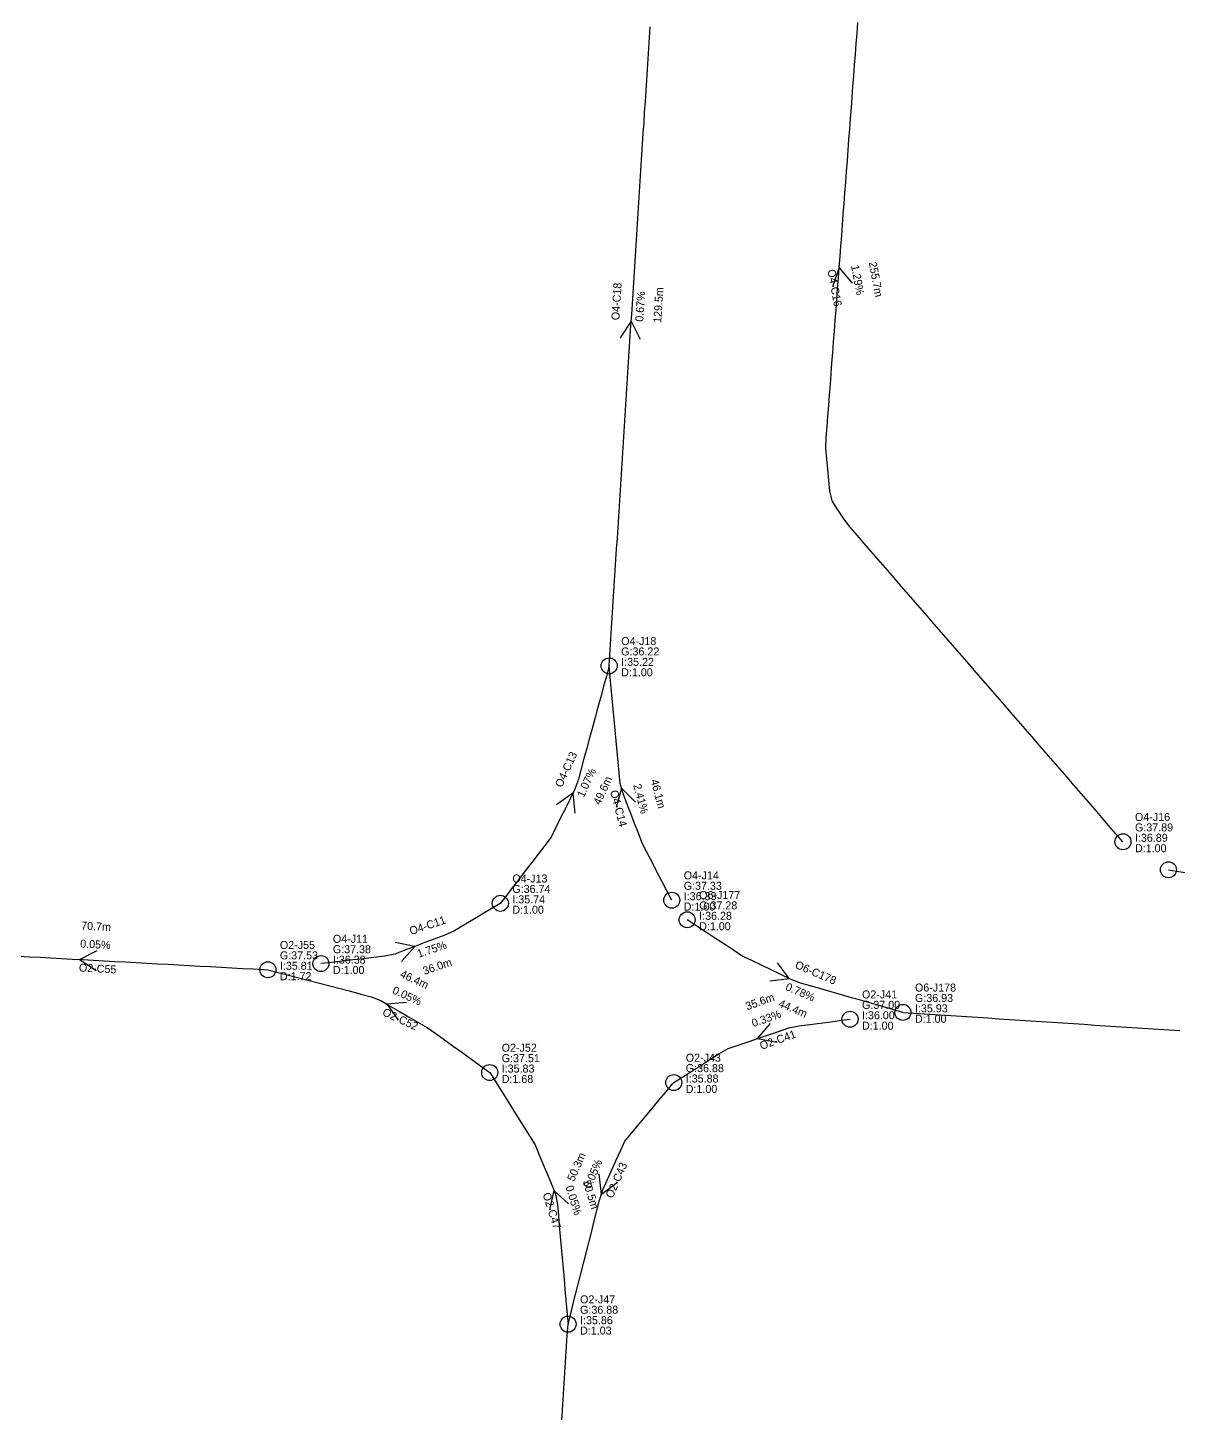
# Model space of a CAD drawing. Header units: metres. Extents: x 607160 to 610559, y 2613470 to 2618337.
# Drawn here: x 608565 to 608780.5, y 2615430.7 to 2615690.4 of the extents above; entities that cross this region are included whole.
import ezdxf

# ---------------------------------------------------------------- set-up
doc = ezdxf.new("R2010")
doc.units = ezdxf.units.M
for name, color, linetype in [('SW-DRAIN-LABELS', 3, 'Continuous'), ('SW-DRAIN-SUB-02', 2, 'Continuous'), ('SW-DRAIN-SUB-04', 4, 'Continuous'), ('SW-DRAIN-SUB-06', 6, 'Continuous'), ('SW-JUNCTIONS', 7, 'Continuous')]:
    doc.layers.add(name, color=color, linetype=linetype)

msp = doc.modelspace()

# ---------------------------------------------------------------- linework, layer by layer
at = {"layer": 'SW-DRAIN-SUB-02'}
for p, q in [((608574.63, 2615515.77), (608577.98, 2615517.46)), ((608574.63, 2615515.77), (608577.77, 2615513.72)), ((608632.21, 2615507.42), (608635.94, 2615507.76)), ((608632.21, 2615507.42), (608634.37, 2615504.36)), ((608701.66, 2615500.93), (608704.09, 2615503.79)), ((608701.66, 2615500.93), (608705.35, 2615500.26)), ((608672.46, 2615471.79), (608672.04, 2615475.51)), ((608663.55, 2615472.48), (608662.72, 2615468.82)), ((608663.55, 2615472.48), (608666.3, 2615469.94)), ((608672.46, 2615471.79), (608675.48, 2615474.01))]:
    msp.add_line(p, q, dxfattribs=at)
for points in [[(608563.28, 2615516.39), (608565.28, 2615516.28), (608567.28, 2615516.17), (608569.27, 2615516.06), (608571.27, 2615515.95), (608573.27, 2615515.84), (608575.26, 2615515.73), (608577.26, 2615515.62), (608579.26, 2615515.51), (608581.26, 2615515.4), (608583.25, 2615515.29), (608585.25, 2615515.18), (608587.25, 2615515.07), (608589.24, 2615514.97), (608591.24, 2615514.86), (608593.24, 2615514.75), (608595.23, 2615514.64), (608597.23, 2615514.53), (608599.23, 2615514.42), (608601.23, 2615514.31), (608603.22, 2615514.2), (608605.22, 2615514.09), (608607.22, 2615513.98), (608609.21, 2615513.87), (608609.95, 2615513.83)], [(608609.95, 2615513.83), (608611.88, 2615513.32), (608613.82, 2615512.82), (608615.75, 2615512.31), (608617.69, 2615511.81), (608619.62, 2615511.31), (608621.56, 2615510.8), (608623.49, 2615510.3), (608625.43, 2615509.79), (608627.36, 2615509.29), (608629.3, 2615508.78), (608631.14, 2615508.05), (608632.87, 2615507.04), (608634.59, 2615506.03), (608636.32, 2615505.02), (608638.05, 2615504.02), (608639.78, 2615503.01), (608641.43, 2615501.89), (608643.05, 2615500.71), (608644.67, 2615499.54), (608646.29, 2615498.37), (608647.91, 2615497.19), (608649.52, 2615496.02), (608651.14, 2615494.84), (608651.51, 2615494.57)], [(608685.99, 2615492.7), (608687.68, 2615493.77), (608689.37, 2615494.85), (608691.06, 2615495.92), (608692.75, 2615496.99), (608694.44, 2615498.06), (608696.16, 2615499.06), (608698.06, 2615499.7), (608699.95, 2615500.34), (608701.84, 2615500.99), (608703.74, 2615501.63), (608705.63, 2615502.28), (608707.52, 2615502.92), (608709.47, 2615503.33), (608711.46, 2615503.59), (608713.44, 2615503.84), (608715.42, 2615504.1), (608717.41, 2615504.36), (608719.01, 2615504.56)], [(608651.51, 2615494.57), (608652.58, 2615492.88), (608653.64, 2615491.18), (608654.7, 2615489.49), (608655.77, 2615487.8), (608656.83, 2615486.1), (608657.9, 2615484.41), (608658.96, 2615482.72), (608660.01, 2615481.02), (608660.78, 2615479.17), (608661.54, 2615477.32), (608662.31, 2615475.47), (608663.07, 2615473.63), (608663.84, 2615471.78), (608664.19, 2615469.83), (608664.37, 2615467.84), (608664.55, 2615465.85), (608664.73, 2615463.85), (608664.9, 2615461.86), (608665.08, 2615459.87), (608665.26, 2615457.88), (608665.43, 2615455.88), (608665.61, 2615453.89), (608665.79, 2615451.9), (608665.97, 2615449.91), (608666.14, 2615447.92), (608666.19, 2615447.42)], [(608666.19, 2615447.42), (608666.68, 2615449.36), (608667.17, 2615451.3), (608667.66, 2615453.24), (608668.16, 2615455.18), (608668.65, 2615457.11), (608669.14, 2615459.05), (608669.64, 2615460.99), (608670.13, 2615462.93), (608670.62, 2615464.87), (608671.11, 2615466.81), (608671.61, 2615468.74), (608672.1, 2615470.68), (608672.72, 2615472.58), (608673.54, 2615474.4), (608674.35, 2615476.23), (608675.17, 2615478.05), (608675.99, 2615479.88), (608676.82, 2615481.69), (608678.1, 2615483.23), (608679.38, 2615484.77), (608680.66, 2615486.3), (608681.94, 2615487.84), (608683.22, 2615489.38), (608684.5, 2615490.91), (608685.78, 2615492.45), (608685.99, 2615492.7)], [(608665.03, 2615429.3), (608665.16, 2615431.3), (608665.29, 2615433.3), (608665.41, 2615435.29), (608665.54, 2615437.29), (608665.67, 2615439.28), (608665.79, 2615441.28), (608665.92, 2615443.27), (608666.05, 2615445.27), (608666.19, 2615447.42)]]:
    msp.add_lwpolyline(points, dxfattribs=at)
at = {"layer": 'SW-DRAIN-SUB-04'}
for p, q in [((608716.99, 2615645.35), (608715.73, 2615641.82)), ((608716.99, 2615645.35), (608719.42, 2615642.5)), ((608678.03, 2615635.37), (608675.95, 2615632.25)), ((608678.03, 2615635.37), (608679.69, 2615632.01)), ((608676.2, 2615547.86), (608675.23, 2615544.24)), ((608676.2, 2615547.86), (608678.85, 2615545.21)), ((608667.08, 2615546.93), (608664.02, 2615544.75)), ((608667.08, 2615546.93), (608667.43, 2615543.19)), ((608637.49, 2615518.19), (608633.82, 2615518.93)), ((608637.49, 2615518.19), (608635.01, 2615515.38))]:
    msp.add_line(p, q, dxfattribs=at)
for points in [[(608673.89, 2615570.78), (608674.01, 2615572.77), (608674.14, 2615574.77), (608674.27, 2615576.76), (608674.4, 2615578.76), (608674.53, 2615580.76), (608674.65, 2615582.75), (608674.78, 2615584.75), (608674.91, 2615586.74), (608675.04, 2615588.74), (608675.17, 2615590.73), (608675.29, 2615592.73), (608675.42, 2615594.73), (608675.55, 2615596.72), (608675.68, 2615598.72), (608675.81, 2615600.71), (608675.93, 2615602.71), (608676.06, 2615604.71), (608676.19, 2615606.7), (608676.32, 2615608.7), (608676.45, 2615610.69), (608676.57, 2615612.69), (608676.7, 2615614.69), (608676.83, 2615616.68), (608676.96, 2615618.68), (608677.09, 2615620.67), (608677.21, 2615622.67), (608677.34, 2615624.67), (608677.47, 2615626.66), (608677.6, 2615628.66), (608677.73, 2615630.65), (608677.85, 2615632.65), (608677.98, 2615634.64), (608678.11, 2615636.64), (608678.24, 2615638.64), (608678.37, 2615640.63), (608678.49, 2615642.63), (608678.62, 2615644.62), (608678.75, 2615646.62), (608678.88, 2615648.62), (608679.01, 2615650.61), (608679.13, 2615652.61), (608679.26, 2615654.6), (608679.39, 2615656.6), (608679.52, 2615658.6), (608679.65, 2615660.59), (608679.78, 2615662.59), (608679.9, 2615664.58), (608680.03, 2615666.58), (608680.16, 2615668.57), (608680.29, 2615670.57), (608680.42, 2615672.57), (608680.54, 2615674.56), (608680.67, 2615676.56), (608680.8, 2615678.55), (608680.93, 2615680.55), (608681.06, 2615682.55), (608681.18, 2615684.54), (608681.31, 2615686.54), (608681.44, 2615688.53), (608681.57, 2615690.53)], [(608770.15, 2615537.81), (608768.84, 2615539.32), (608767.53, 2615540.83), (608766.22, 2615542.35), (608764.91, 2615543.86), (608763.6, 2615545.37), (608762.29, 2615546.88), (608760.98, 2615548.39), (608759.67, 2615549.9), (608758.36, 2615551.42), (608757.05, 2615552.93), (608755.74, 2615554.44), (608754.43, 2615555.95), (608753.12, 2615557.46), (608751.81, 2615558.97), (608750.5, 2615560.48), (608749.19, 2615562), (608747.89, 2615563.51), (608746.58, 2615565.02), (608745.27, 2615566.53), (608743.96, 2615568.04), (608742.65, 2615569.55), (608741.34, 2615571.07), (608740.03, 2615572.58), (608738.72, 2615574.09), (608737.41, 2615575.6), (608736.1, 2615577.11), (608734.79, 2615578.62), (608733.48, 2615580.14), (608732.17, 2615581.65), (608730.86, 2615583.16), (608729.55, 2615584.67), (608728.24, 2615586.18), (608726.93, 2615587.69), (608725.62, 2615589.21), (608724.31, 2615590.72), (608723, 2615592.23), (608721.69, 2615593.74), (608720.38, 2615595.25), (608719.07, 2615596.76), (608717.85, 2615598.34), (608716.76, 2615600.02), (608715.67, 2615601.69), (608715.22, 2615603.59), (608715.04, 2615605.58), (608714.85, 2615607.58), (608714.67, 2615609.57), (608714.49, 2615611.56), (608714.57, 2615613.55), (608714.72, 2615615.55), (608714.87, 2615617.54), (608715.03, 2615619.54), (608715.18, 2615621.53), (608715.33, 2615623.52), (608715.48, 2615625.52), (608715.63, 2615627.51), (608715.78, 2615629.51), (608715.93, 2615631.5), (608716.09, 2615633.5), (608716.24, 2615635.49), (608716.39, 2615637.48), (608716.54, 2615639.48), (608716.69, 2615641.47), (608716.84, 2615643.47), (608716.99, 2615645.46), (608717.15, 2615647.46), (608717.3, 2615649.45), (608717.45, 2615651.44), (608717.6, 2615653.44), (608717.75, 2615655.43), (608717.9, 2615657.43), (608718.05, 2615659.42), (608718.21, 2615661.42), (608718.36, 2615663.41), (608718.51, 2615665.4), (608718.66, 2615667.4), (608718.81, 2615669.39), (608718.96, 2615671.39), (608719.11, 2615673.38), (608719.27, 2615675.38), (608719.42, 2615677.37), (608719.57, 2615679.36), (608719.72, 2615681.36), (608719.87, 2615683.35), (608720.02, 2615685.35), (608720.17, 2615687.34), (608720.33, 2615689.33), (608720.48, 2615691.33)], [(608673.89, 2615570.78), (608673.36, 2615568.85), (608672.84, 2615566.92), (608672.31, 2615564.99), (608671.79, 2615563.06), (608671.26, 2615561.13), (608670.74, 2615559.2), (608670.22, 2615557.27), (608669.69, 2615555.34), (608669.17, 2615553.41), (608668.64, 2615551.48), (608668.12, 2615549.55), (608667.45, 2615547.67), (608666.56, 2615545.88), (608665.68, 2615544.08), (608664.79, 2615542.29), (608663.9, 2615540.5), (608663.02, 2615538.7), (608661.82, 2615537.11), (608660.6, 2615535.52), (608659.38, 2615533.94), (608658.16, 2615532.35), (608656.95, 2615530.76), (608655.73, 2615529.18), (608654.51, 2615527.59), (608653.5, 2615526.28)], [(608685.61, 2615526.87), (608684.69, 2615528.65), (608683.77, 2615530.42), (608682.85, 2615532.2), (608681.93, 2615533.98), (608681.01, 2615535.75), (608680.1, 2615537.53), (608679.37, 2615539.4), (608678.65, 2615541.26), (608677.93, 2615543.13), (608677.22, 2615544.99), (608676.5, 2615546.86), (608675.94, 2615548.76), (608675.75, 2615550.76), (608675.57, 2615552.75), (608675.38, 2615554.74), (608675.19, 2615556.73), (608675.01, 2615558.72), (608674.82, 2615560.71), (608674.64, 2615562.7), (608674.45, 2615564.69), (608674.27, 2615566.69), (608674.08, 2615568.68), (608673.89, 2615570.78)], [(608653.5, 2615526.28), (608651.79, 2615525.25), (608650.07, 2615524.22), (608648.36, 2615523.19), (608646.64, 2615522.16), (608644.93, 2615521.13), (608643.1, 2615520.34), (608641.23, 2615519.62), (608639.36, 2615518.91), (608637.49, 2615518.19), (608635.63, 2615517.48), (608633.76, 2615516.76), (608631.81, 2615516.36), (608629.83, 2615516.13), (608627.84, 2615515.9), (608625.85, 2615515.67), (608623.87, 2615515.44), (608621.88, 2615515.21), (608619.89, 2615514.98), (608619.88, 2615514.98)]]:
    msp.add_lwpolyline(points, dxfattribs=at)
at = {"layer": 'SW-DRAIN-SUB-06'}
for q in [(608705.43, 2615515.16), (608703.96, 2615511.71)]:
    msp.add_line((608707.68, 2615512.15), q, dxfattribs=at)
for points in [[(608778.67, 2615532.58), (608780.63, 2615532.27), (608782.61, 2615531.96), (608784.59, 2615531.65), (608786.56, 2615531.33), (608788.54, 2615531.02), (608790.04, 2615530.78)], [(608728.93, 2615505.85), (608727.01, 2615506.4), (608725.09, 2615506.95), (608723.16, 2615507.5), (608721.24, 2615508.05), (608719.32, 2615508.6), (608717.4, 2615509.15), (608715.47, 2615509.7), (608713.55, 2615510.25), (608711.63, 2615510.8), (608709.71, 2615511.35), (608707.85, 2615512.07), (608706.04, 2615512.94), (608704.24, 2615513.8), (608702.44, 2615514.67), (608700.64, 2615515.54), (608698.83, 2615516.4), (608697.16, 2615517.5), (608695.49, 2615518.6), (608693.82, 2615519.7), (608692.15, 2615520.8), (608690.48, 2615521.9), (608688.81, 2615522.99), (608688.5, 2615523.19)], [(608728.93, 2615505.85), (608730.93, 2615505.71), (608732.92, 2615505.58), (608734.92, 2615505.45), (608736.91, 2615505.32), (608738.91, 2615505.19), (608740.91, 2615505.06), (608742.9, 2615504.93), (608744.9, 2615504.8), (608746.89, 2615504.66), (608748.89, 2615504.53), (608750.88, 2615504.4), (608752.88, 2615504.27), (608754.88, 2615504.14), (608756.87, 2615504.01), (608758.87, 2615503.88), (608760.86, 2615503.75), (608762.86, 2615503.61), (608764.85, 2615503.48), (608766.85, 2615503.35), (608768.85, 2615503.22), (608770.84, 2615503.09), (608772.84, 2615502.96), (608774.83, 2615502.83), (608776.83, 2615502.7), (608778.82, 2615502.57), (608780.82, 2615502.43)]]:
    msp.add_lwpolyline(points, dxfattribs=at)
at = {"layer": 'SW-JUNCTIONS'}
for centre in [(608673.89, 2615570.78), (608770.15, 2615537.81), (608778.67, 2615532.58), (608653.5, 2615526.28), (608685.61, 2615526.87), (608688.5, 2615523.19), (608609.95, 2615513.83), (608619.88, 2615514.98), (608728.93, 2615505.85), (608719.01, 2615504.56), (608651.51, 2615494.57), (608685.99, 2615492.7), (608666.19, 2615447.42)]:
    msp.add_circle(centre, 1.5, dxfattribs=at)

# ---------------------------------------------------------------- texts
at = {"layer": 'SW-DRAIN-LABELS', "color": 2}
for s, rotation, p in [('255.7m', -79.5169, (608722.52, 2615646.37)), ('1.29%', -79.5169, (608719.2, 2615645.76)), ('129.5m', 86.3294, (608683.64, 2615635.01)), ('0.67%', 86.3294, (608680.27, 2615635.23)), ('1.07%', 65.3872, (608669.12, 2615545.99)), ('49.6m', 65.3872, (608672.19, 2615544.58)), ('2.41%', -75.0522, (608678.38, 2615548.44)), ('46.1m', -75.0522, (608681.64, 2615549.31)), ('70.7m', -3.145, (608574.94, 2615521.38)), ('0.05%', -3.145, (608574.76, 2615518.01)), ('1.75%', 18.5736, (608638.21, 2615516.06)), ('36.0m', 18.5736, (608639.28, 2615512.86)), ('46.4m', -24.8553, (608634.57, 2615512.53)), ('0.78%', -23.2232, (608706.79, 2615510.09)), ('0.05%', -24.8553, (608633.15, 2615509.47)), ('35.6m', 19.759, (608699.76, 2615506.22)), ('0.33%', 19.759, (608700.9, 2615503.04)), ('44.4m', -23.2232, (608705.46, 2615506.98)), ('50.3m', 66.3728, (608667.31, 2615474.04)), ('0.05%', 66.3728, (608670.4, 2615472.69)), ('0.05%', -72.7135, (608665.69, 2615473.15)), ('50.5m', -72.7135, (608668.92, 2615474.15))]:
    msp.add_text(s, height=1.5, rotation=rotation, dxfattribs=at).set_placement(p)
at = {"layer": 'SW-DRAIN-LABELS', "color": 3}
for s, rotation, p in [('O4-C16', -79.5169, (608714.77, 2615644.94)), ('O4-C18', 86.3294, (608675.78, 2615635.52)), ('O4-C13', 65.3872, (608665.03, 2615547.86)), ('O4-C14', -75.0522, (608674.03, 2615547.28)), ('O4-C11', 18.5736, (608636.77, 2615520.32)), ('O2-C55', -3.145, (608574.51, 2615513.52)), ('O6-C178', -23.2232, (608708.57, 2615514.22)), ('O2-C52', -24.8553, (608631.26, 2615505.38)), ('O2-C41', 19.759, (608702.42, 2615498.81)), ('O2-C43', 66.3728, (608674.52, 2615470.88)), ('O2-C47', -72.7135, (608661.4, 2615471.81))]:
    msp.add_text(s, height=1.5, rotation=rotation, dxfattribs=at).set_placement(p)
at = {"layer": 'SW-DRAIN-LABELS', "color": 7}
for s, p in [('O4-J18', (608676.14, 2615574.68)), ('G:36.22', (608676.14, 2615572.73)), ('O4-J16', (608772.4, 2615541.71)), ('G:37.89', (608772.4, 2615539.76)), ('O4-J14', (608687.86, 2615530.77)), ('O4-J13', (608655.75, 2615530.18)), ('G:36.74', (608655.75, 2615528.23)), ('G:37.33', (608687.86, 2615528.82)), ('O6-J177', (608690.75, 2615527.09)), ('G:37.28', (608690.75, 2615525.14)), ('O2-J55', (608612.2, 2615517.73)), ('O4-J11', (608622.13, 2615518.88)), ('G:37.53', (608612.2, 2615515.78)), ('G:37.38', (608622.13, 2615516.93)), ('O2-J41', (608721.26, 2615508.46)), ('O6-J178', (608731.18, 2615509.75)), ('G:36.93', (608731.18, 2615507.8)), ('G:37.00', (608721.26, 2615506.51)), ('O2-J52', (608653.76, 2615498.47)), ('G:37.51', (608653.76, 2615496.52)), ('O2-J43', (608688.24, 2615496.6)), ('G:36.88', (608688.24, 2615494.65)), ('O2-J47', (608668.44, 2615451.32)), ('G:36.88', (608668.44, 2615449.37))]:
    msp.add_text(s, height=1.5, dxfattribs=at).set_placement(p)
at = {"layer": 'SW-DRAIN-LABELS', "color": 4}
for s, p in [('I:35.22', (608676.14, 2615570.78)), ('I:36.89', (608772.4, 2615537.81)), ('I:35.74', (608655.75, 2615526.28)), ('I:36.33', (608687.86, 2615526.87)), ('I:36.28', (608690.75, 2615523.19)), ('I:36.38', (608622.13, 2615514.98)), ('I:35.81', (608612.2, 2615513.83)), ('I:35.93', (608731.18, 2615505.85)), ('I:36.00', (608721.26, 2615504.56)), ('I:35.83', (608653.76, 2615494.57)), ('I:35.88', (608688.24, 2615492.7)), ('I:35.86', (608668.44, 2615447.42))]:
    msp.add_text(s, height=1.5, dxfattribs=at).set_placement(p)
at = {"layer": 'SW-DRAIN-LABELS', "color": 6}
for s, p in [('D:1.00', (608676.14, 2615568.83)), ('D:1.00', (608772.4, 2615535.86)), ('D:1.00', (608655.75, 2615524.33)), ('D:1.00', (608687.86, 2615524.92)), ('D:1.00', (608690.75, 2615521.24)), ('D:1.00', (608622.13, 2615513.03)), ('D:1.72', (608612.2, 2615511.88)), ('D:1.00', (608721.26, 2615502.61)), ('D:1.00', (608731.18, 2615503.9)), ('D:1.68', (608653.76, 2615492.62)), ('D:1.00', (608688.24, 2615490.75)), ('D:1.03', (608668.44, 2615445.47))]:
    msp.add_text(s, height=1.5, dxfattribs=at).set_placement(p)

doc.saveas('drawing.dxf')
